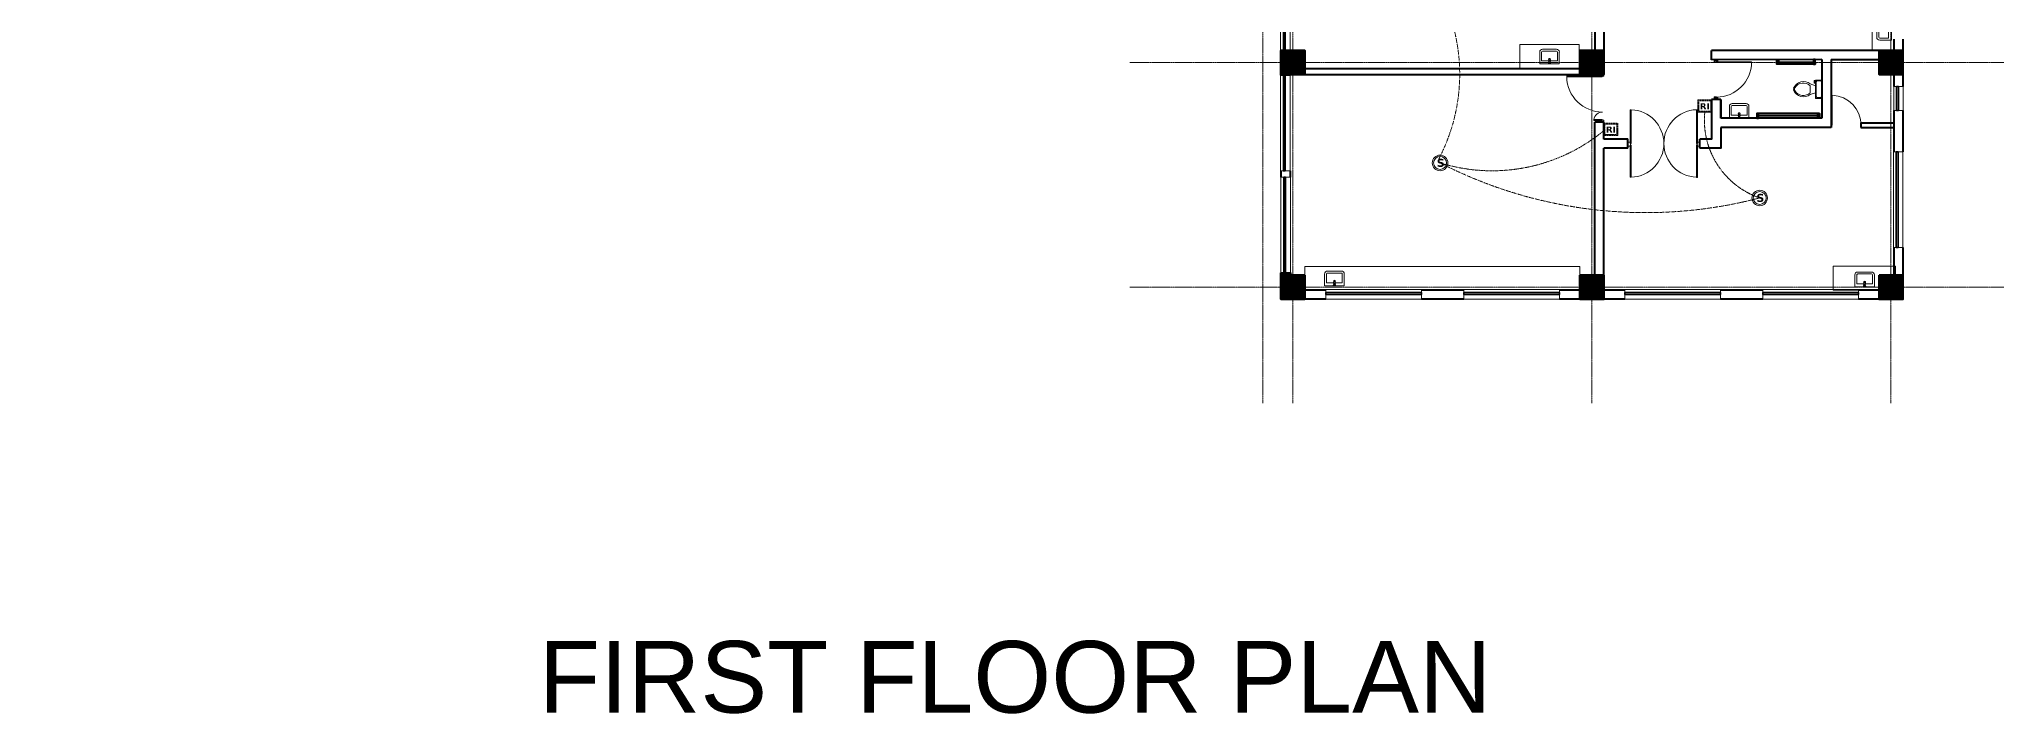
# Model space of a CAD drawing. Header units: millimetres. Extents: x 2402294 to 3337895, y 3394997 to 3969149.
# Drawn here: x 2498874 to 2548137, y 3566361 to 3583282 of the extents above; entities that cross this region are included whole.
import ezdxf

# ---------------------------------------------------------------- set-up
doc = ezdxf.new("R2010")
doc.units = ezdxf.units.MM
doc.header["$MEASUREMENT"] = 0
for name, pattern in [('ACAD_ISO04W100', [30, 24, -3, 0, -3]), ('ACISOTGB', [9, 4, -1, 1, -1, 1, -1]), ('CENTER', [2, 1.25, -0.25, 0.25, -0.25]), ('DASHED', [0.75, 0.5, -0.25])]:
    doc.linetypes.add(name, pattern=pattern)
for name, color, linetype, lineweight in [('0newfurnture', 30, 'Continuous', 15), ('centreline', 52, 'CENTER', 5), ('Column-0.5', 14, 'Continuous', 50), ('Detector Detector Conduit', 6, 'ACAD_ISO04W100', 13), ('door', 41, 'Continuous', 5), ('Door Opening-0.09', 253, 'Continuous', 9), ('Furniture Hospital-0.09', 44, 'Continuous', 9), ('Hatch', 9, 'Continuous', 9), ('hidden lines', 205, 'DASHED', 5), ('Manual Call Point', 240, 'CENTER', 30), ('RI detector conduit', 100, 'ACISOTGB', 9), ('Sill Level', 140, 'Continuous', 20), ('Smoke Detector', 220, 'Continuous', 20), ('TXT', 7, 'Continuous', 25), ('wall 0.4', 7, 'Continuous', 40), ('WINDOW', 152, 'Continuous', 30), ('Windows Plan', 152, 'Continuous', 35)]:
    doc.layers.add(name, color=color, linetype=linetype, lineweight=lineweight)
doc.layers.add('ANNOTATION', color=7, linetype='Continuous')
doc.layers.add('CCTV conduit wire', color=1, linetype='CENTER')
doc.styles.add('5P2', font='verdana.ttf', dxfattribs={"height": 500})
doc.styles.add('ARIAL', font='arial.ttf')

# ---------------------------------------------------------------- blocks, each defined once
blk = doc.blocks.new('2ft column')
at = {"layer": 'Hatch', "ltscale": 5}
h = blk.add_hatch(color=256, dxfattribs=at)
h.dxf.hatch_style = 1
h.paths.add_polyline_path([(2207385, 4176559), (2207985, 4176559), (2207985, 4175959), (2207385, 4175959)])
at = {"layer": 'Column-0.5', "ltscale": 5}
blk.add_lwpolyline([(2207385, 4176559), (2207985, 4176559), (2207985, 4175959), (2207385, 4175959)], close=True, dxfattribs=at)
at = {"layer": 'Defpoints', "ltscale": 5}
for points in [[(2207985, 4176559), (2207385, 4175959)], [(2207985, 4175959), (2207385, 4176559)]]:
    blk.add_lwpolyline(points, dxfattribs=at)
blk = doc.blocks.new('main grid')
at = {"layer": 'centreline', "ltscale": 5}
for p, q in [((2518911, 4018930), (2518911, 3987284)), ((2526411, 4018930), (2526411, 3987284)), ((2533911, 4018930), (2533911, 3991299)), ((2541411, 4018930), (2541411, 3976624)), ((2542161, 4018930), (2542161, 3976624)), ((2549661, 4018930), (2549661, 3976624)), ((2557161, 4018930), (2557161, 3976624)), ((2559988, 4011172), (2515645, 4011172)), ((2559988, 4003672), (2515645, 4003672)), ((2559388, 3996172), (2515045, 3996172)), ((2559988, 3996172), (2515645, 3996172)), ((2559988, 3991172), (2538074, 3991172)), ((2533911, 3989164), (2515100, 3989164)), ((2559988, 3985172), (2538074, 3985172)), ((2559988, 3979531), (2538074, 3979531))]:
    blk.add_line(p, q, dxfattribs=at)
blk.add_lwpolyline([(2510725, 3995097), (2521316, 3987284)], dxfattribs=at)
at = {"layer": 'Hatch'}
for p in [(311226, -165087), (318726, -165087), (326226, -165087), (333726, -165087), (311226, -172587), (318726, -172587), (326226, -172587), (333726, -172587), (311226, -180087), (318726, -180087), (326226, -180087), (333726, -180087), (305895, -183187), (311226, -183187), (318726, -183187), (326226, -183187), (333726, -183187), (334476, -185087), (341976, -185087), (349476, -185087), (311226, -187095), (318801, -187095), (334476, -191087), (341976, -191087), (349476, -191087), (334476, -196728), (341976, -196728), (349476, -196728)]:
    blk.add_blockref('2ft column', p, dxfattribs=at)
at = {"layer": 'Hatch', "xscale": -1}
for p in [(4749846, -165087), (4757346, -165087), (4764846, -165087), (4749846, -172587), (4757346, -172587), (4764846, -172587), (4749846, -180087), (4757346, -180087), (4764846, -180087)]:
    blk.add_blockref('2ft column', p, dxfattribs=at)
blk = doc.blocks.new('MAIN DOOR')
at = {"layer": 'door', "ltscale": 1000}
for points in [[(2313.5, 188.5), (2347.4, 188.5), (2347.4, 187.3), (2313.5, 187.3)], [(2381.3, 188.5), (2348.9, 188.5), (2348.9, 187.3), (2381.3, 187.3)]]:
    blk.add_lwpolyline(points, close=True, dxfattribs=at)
for points in [[(2346.1, 190.6), (2346.1, 188.5)], [(2348.9, 188.1), (2347.4, 188.1), (2347.4, 188.5), (2346.1, 188.5), (2346.1, 190.6), (2350.2, 190.6)], [(2347.4, 188.1), (2348.9, 188.1), (2348.9, 188.5), (2350.2, 188.5), (2350.2, 190.6), (2346.1, 190.6)], [(2350.2, 190.6), (2350.2, 188.5)], [(2313.4, 120.7), (2347.3, 120.7), (2347.3, 121.9), (2313.4, 121.9), (2313.4, 120.7)], [(2348.8, 121.1), (2347.3, 121.1), (2347.3, 120.7), (2346, 120.7), (2346, 118.6), (2350.1, 118.6)], [(2347.3, 121.1), (2348.8, 121.1), (2348.8, 120.7), (2350.1, 120.7), (2350.1, 118.6), (2346, 118.6)], [(2346, 118.6), (2346, 120.7)], [(2381.3, 120.7), (2348.8, 120.7), (2348.8, 121.9), (2381.3, 121.9), (2381.3, 120.7)], [(2350.1, 118.6), (2350.1, 120.7)]]:
    blk.add_lwpolyline(points, dxfattribs=at)
at = {"layer": 'Door Opening-0.09', "ltscale": 1000}
for centre, start, end in [((2347.4, 188.5), 182.1168, 357.8826), ((2347.3, 120.7), 2.1167, 177.8826)]:
    blk.add_arc(centre, 33.9, start, end, dxfattribs=at)
at = {"layer": 'WINDOW', "ltscale": 5}
blk.add_line((2350.1, 190.6), (2350.1, 190.6), dxfattribs=at)
blk = doc.blocks.new("door 5'")
at = {"layer": 'door', "ltscale": 1000}
for points in [[(2177525, 4317078), (2177525, 4317062), (2177516, 4317062), (2177516, 4317020), (2177473, 4317020), (2177474, 4317105)], [(2177525, 4317062), (2177525, 4317105), (2177474, 4317105), (2177473, 4317020)], [(2177473, 4317020), (2177516, 4317020)], [(2177474, 4317105), (2177516, 4317105)], [(2178697, 4316120), (2178697, 4317060), (2178671, 4317060), (2178671, 4316120), (2178697, 4316120)], [(2178689, 4317076), (2178689, 4317060), (2178697, 4317060), (2178697, 4317018), (2178740, 4317018), (2178740, 4317104)], [(2178689, 4317060), (2178689, 4317104), (2178740, 4317104), (2178740, 4317018)], [(2178740, 4317018), (2178697, 4317018)]]:
    blk.add_lwpolyline(points, dxfattribs=at)
blk.add_lwpolyline([(2177516, 4316839), (2177516, 4317062), (2177543, 4317062), (2177543, 4316839)], close=True, dxfattribs=at)
at = {"layer": 'Door Opening-0.09', "ltscale": 1000}
for centre, radius, start, end in [((2177516, 4317062), 224, 276.6944, 2.344), ((2178697, 4317076), 957, 180.3416, 268.4244)]:
    blk.add_arc(centre, radius, start, end, dxfattribs=at)
at = {"layer": 'WINDOW', "ltscale": 5}
blk.add_line((2177474, 4317104), (2177474, 4317104), dxfattribs=at)
blk = doc.blocks.new('TAP')
at = {"layer": 'Furniture Hospital-0.09', "linetype": 'Continuous'}
for p, q in [((0, 38), (0, -38)), ((5, 38), (0, 38)), ((5, 38), (5, -38)), ((30, 25), (5, 25)), ((30, 0), (5, 0)), ((30, 25), (30, -25)), ((56, 16), (30, 16)), ((51, 7), (48, 8)), ((59, 19), (57, 22)), ((73, 24), (73, 27)), ((88, 20), (89, 22)), ((97, 15), (125, 12)), ((97, 8), (100, 9)), ((5, -38), (0, -38)), ((30, -25), (5, -25)), ((56, -16), (30, -16)), ((51, -8), (48, -9)), ((60, -20), (58, -22)), ((74, -24), (74, -27)), ((88, -19), (90, -22)), ((97, -7), (100, -8)), ((97, -15), (125, -12))]:
    blk.add_line(p, q, dxfattribs=at)
for radius in [21.2, 19.7]:
    blk.add_circle((74, 0), radius, dxfattribs=at)
for centre, radius, start, end in [((74, 0), 27.2, 163.0512, 199.0512), ((74, 0), 24.2, 127.0512, 163.0512), ((74, 0), 27.2, 91.0512, 127.0512), ((74, 0), 24.2, 55.0512, 91.0512), ((74, 0), 27.2, 19.0512, 55.0512), ((74, 0), 24.2, 343.0512, 19.0512), ((95, 0), 32.6, 337.45, 22.55), ((74, 0), 24.2, 199.0512, 235.0512), ((74, 0), 27.2, 235.0512, 271.0512), ((74, 0), 24.2, 271.0512, 307.0512), ((74, 0), 27.2, 307.0512, 343.0512)]:
    blk.add_arc(centre, radius, start, end, dxfattribs=at)
blk = doc.blocks.new('bazin')
at = {"layer": '0newfurnture', "ltscale": 5}
for p, q in [((2434577, 4011590), (2435069, 4011590)), ((2434577, 4011295), (2434577, 4011590)), ((2434626, 4011295), (2434626, 4011516)), ((2434626, 4011516), (2434799, 4011516)), ((2434847, 4011516), (2435020, 4011516)), ((2435020, 4011516), (2435020, 4011295)), ((2435069, 4011590), (2435069, 4011295)), ((2434996, 4011270), (2434651, 4011270)), ((2434996, 4011221), (2434651, 4011221))]:
    blk.add_line(p, q, dxfattribs=at)
blk.add_circle((2434823, 4011477), 25.6, dxfattribs=at)
for centre, radius, start, end in [((2434651, 4011295), 73.8, 180, 270), ((2434651, 4011295), 24.6, 180, 270), ((2434996, 4011295), 73.8, 270, 0), ((2434996, 4011295), 24.6, 270, 0)]:
    blk.add_arc(centre, radius, start, end, dxfattribs=at)
at = {"layer": '0newfurnture', "ltscale": 5, "xscale": 0.9842520018725999, "yscale": 0.9842520018725999, "zscale": 0.9842520018725999, "rotation": 270}
blk.add_blockref('TAP', (2434823, 4011590), dxfattribs=at)
blk = doc.blocks.new('d1')
at = {"layer": 'door'}
for p, q in [((2442.7, 10746.2), (2408.3, 10746.2)), ((2408.3, 10746.2), (2408.3, 10745.7)), ((2442.7, 10745.7), (2408.3, 10745.7))]:
    blk.add_line(p, q, dxfattribs=at)
at = {"layer": 'door', "ltscale": 80}
for points in [[(2445, 10779.7), (2445, 10782), (2444.6, 10782), (2444.6, 10782.4), (2441.8, 10782.4), (2441.8, 10782), (2441.4, 10782), (2441.4, 10780.1), (2442.7, 10780.1), (2442.7, 10779.7)], [(2445, 10746.2), (2445, 10743.9), (2444.6, 10743.9), (2444.6, 10743.4), (2441.8, 10743.4), (2441.8, 10743.9), (2441.4, 10743.9), (2441.4, 10745.7), (2442.7, 10745.7), (2442.7, 10746.2)]]:
    blk.add_lwpolyline(points, close=True, dxfattribs=at)
at = {"layer": 'Door Opening-0.09', "ltscale": 80}
blk.add_arc((2442.7, 10745.7), 34.4, 90, 179.274, dxfattribs=at)
at = {"layer": 'hidden lines'}
for centre, radius, start, end in [((2441.6, 10791.4), 9.82, 268.3986, 287.3158), ((2441.4, 10784.8), 4.22, 269.7899, 318.9675), ((2444.3, 10781.3), 2.81, 166.4652, 205.1802), ((2445, 10781.7), 2.48, 162.4671, 233.2418), ((2441.6, 10782), 3, 308.4681, 358.9527), ((2445.5, 10782.1), 1.81, 168.6475, 255.2319), ((2441.4, 10741.1), 4.22, 41.0325, 90.2101), ((2441.6, 10734.5), 9.82, 72.6842, 91.6014), ((2444.3, 10744.5), 2.81, 154.8198, 193.5348), ((2445, 10744.2), 2.48, 126.7582, 197.5329), ((2441.6, 10743.8), 3, 1.0473, 51.5319), ((2445.5, 10743.8), 1.81, 104.7681, 191.3525)]:
    blk.add_arc(centre, radius, start, end, dxfattribs=at)
blk = doc.blocks.new('Toilet - top')
at = {"layer": 'Furniture Hospital-0.09'}
for p, q in [((-10, -8.5), (-8, -8.5)), ((-10, -9.5), (-10, -8.5)), ((-7, -9.5), (-10, -9.5)), ((-8, -8.5), (-8, -8)), ((-7, -8), (-7, -9.5)), ((-4, -8), (-6, -14)), ((4, -14), (-4, -14)), ((4, -8), (6, -14)), ((9.5, -6), (9.5, -2))]:
    blk.add_line(p, q, dxfattribs=at)
blk.add_lwpolyline([(10.5, -8), (10.5, 0), (-10.5, 0), (-10.5, -8)], close=True, dxfattribs=at)
for points in [[(-9.5, -2), (-9.5, -6)], [(8.5, -1), (-8.5, -1)], [(-8.5, -7), (8.5, -7)]]:
    blk.add_lwpolyline(points, dxfattribs=at)
for centre, radius, start, end in [((-8.6, -1.9), 0.884, 81.8699, 188.1301), ((-8.6, -6.1), 0.884, 171.8699, 278.1301), ((3.5, -21.6), 12.2, 141.4691, 247.9714), ((4.2, -21.8), 11.3, 136.3677, 238.9468), ((-3.5, -21.6), 12.2, 292.0284, 38.5307), ((-4.2, -21.8), 11.3, 301.053, 43.6321), ((8.6, -1.9), 0.884, 351.8699, 98.1301), ((8.6, -6.1), 0.884, 261.8699, 8.1301), ((0, -27.9), 4, 245.7318, 294.2682), ((0, -29), 4, 254.8605, 285.1395)]:
    blk.add_arc(centre, radius, start, end, dxfattribs=at)
blk = doc.blocks.new('26 door')
at = {"layer": 'door'}
blk.add_line((42654.7, -717.8), (42654.7, -716.7), dxfattribs=at)
at = {"layer": 'door', "ltscale": 5}
blk.add_lwpolyline([(42654.7, -716.7), (42684.7, -716.7), (42684.7, -717.8), (42654.7, -717.8)], dxfattribs=at)
at = {"layer": 'Door Opening-0.09'}
blk.add_arc((42654.8, -717.8), 30, 2.1358, 90.1794, dxfattribs=at)
blk = doc.blocks.new('w1')
at = {"layer": 'Sill Level'}
blk.add_lwpolyline([(2460641, 3827503), (2460641, 3825103), (2460401, 3825103), (2460401, 3827503)], close=True, dxfattribs=at)
at = {"layer": 'Windows Plan'}
blk.add_lwpolyline([(2460521, 3825103), (2460521, 3827503), (2460473, 3827503), (2460473, 3825103)], close=True, dxfattribs=at)
blk = doc.blocks.new('v2')
at = {"layer": 'Sill Level'}
blk.add_lwpolyline([(2448277, 3818910), (2448877, 3818910), (2448877, 3818670), (2448277, 3818670)], close=True, dxfattribs=at)
at = {"layer": 'Windows Plan'}
blk.add_lwpolyline([(2448877, 3818790), (2448277, 3818790), (2448277, 3818743), (2448877, 3818743)], close=True, dxfattribs=at)
blk = doc.blocks.new('smoke')
at = {"layer": 'Smoke Detector', "lineweight": 5}
for radius in [97.5, 81.1]:
    blk.add_circle((-251457, 4034457), radius, dxfattribs=at)
at = {"layer": 'Smoke Detector', "lineweight": 5, "insert": (-251499, 4034508), "char_height": 100.35, "width": 120.42, "attachment_point": 1, "style": '5P2'}
blk.add_mtext('{\\fVerdana|b1|i0|c0|p34;S}', dxfattribs=at)
blk = doc.blocks.new('smoke1')
at = {"layer": 'CCTV conduit wire'}
blk.add_blockref('smoke', (0, 0), dxfattribs=at)
blk = doc.blocks.new('response indicator')
at = {"layer": 'Manual Call Point', "lineweight": 5}
for points in [[(295159, 165314), (295473, 165314), (295473, 165035), (295159, 165035)], [(295183, 165290), (295450, 165290), (295450, 165059), (295183, 165059)]]:
    blk.add_lwpolyline(points, close=True, dxfattribs=at)
at = {"layer": 'Manual Call Point', "lineweight": 5, "insert": (295207, 165238), "char_height": 139.42, "width": 167.3, "attachment_point": 1, "style": '5P2'}
blk.add_mtext('{\\fVerdana|b1|i0|c0|p34;RI}', dxfattribs=at)

msp = doc.modelspace()

# ---------------------------------------------------------------- linework, layer by layer
at = {"layer": '0newfurnture'}
msp.add_lwpolyline([(2545379.8, 3583281.6), (2545379.8, 3583001.3), (2544836.3, 3583001.3), (2544836.3, 3584001.1), (2545379.8, 3584001.1), (2545379.8, 3583881.6)], dxfattribs=at)
at = {"layer": '0newfurnture', "ltscale": 5}
for points in [[(2536003.5, 3583151.3), (2537492, 3583151.3), (2537492, 3582551.3), (2536003.5, 3582551.3)], [(2545421.2, 3577590.3), (2543862.4, 3577590.3), (2543862.4, 3576990.3), (2545421.2, 3576990.3)]]:
    msp.add_lwpolyline(points, close=True, dxfattribs=at)
for points in [[(2531138.3, 3576983.8), (2530609.8, 3576983.8), (2530609.8, 3577583.8), (2537509.8, 3577583.8), (2537509.8, 3576983.8), (2536995.3, 3576983.8)], [(2534595.3, 3576983.8), (2533538.3, 3576983.8)]]:
    msp.add_lwpolyline(points, dxfattribs=at)
at = {"layer": 'Detector Detector Conduit', "ltscale": 5}
for centre, radius, start, end in [((2529943.2, 3582403.6), 4551.3, 332.20913, 24.79052), ((2539158.8, 3590216.6), 11283.9, 242.80263, 284.67501)]:
    msp.add_arc(centre, radius, start, end, dxfattribs=at)
at = {"layer": 'RI detector conduit', "ltscale": 5}
for centre, radius, start, end in [((2542695.6, 3581251.3), 2065, 174.49954, 250.82978), ((2535306.9, 3584382.7), 4400.5, 252.74283, 309.56468)]:
    msp.add_arc(centre, radius, start, end, dxfattribs=at)
at = {"layer": 'wall 0.4', "ltscale": 5}
for p, q in [((2540809.8, 3582769.9), (2540809.7, 3582999.9)), ((2545009.8, 3583002), (2540809.8, 3582999.9)), ((2545609.8, 3583281.6), (2545609.8, 3582093.2)), ((2543579.8, 3582771.3), (2540809.8, 3582769.9)), ((2543579.8, 3582771.3), (2543579.8, 3581301.4)), ((2543809.8, 3582771.3), (2543809.8, 3581071.4)), ((2543809.8, 3582771.3), (2545009.8, 3582771.3)), ((2545379.8, 3582401.3), (2545379.8, 3582093.2)), ((2541039.8, 3581770), (2540810.3, 3581769.9)), ((2541039.8, 3581301.4), (2541039.8, 3581770)), ((2545379.8, 3581493.2), (2545379.8, 3580460.6)), ((2545609.8, 3581493.2), (2545609.8, 3580460.6)), ((2543579.8, 3581301.4), (2541039.8, 3581301.4)), ((2543809.8, 3581071.4), (2541039.8, 3581071.4)), ((2543809.8, 3581181.4), (2543838.6, 3581181.4)), ((2544557.6, 3581181.4), (2544557.6, 3581071.4)), ((2544557.6, 3581181.4), (2545379.8, 3581181.4)), ((2544557.6, 3581071.4), (2545379.8, 3581071.4)), ((2530009.8, 3579980), (2530009.8, 3579820.6)), ((2530239.8, 3579980), (2530239.8, 3579820.6)), ((2545379.8, 3578060.6), (2545379.8, 3577360.3)), ((2545609.8, 3578060.6), (2545609.8, 3577360.3)), ((2531138.3, 3576990.3), (2530609.8, 3576990.3)), ((2534595.3, 3576990.3), (2533538.3, 3576990.3)), ((2537509.8, 3576990.3), (2536995.3, 3576990.3)), ((2538638.3, 3576990.3), (2538109.8, 3576990.3)), ((2542095.3, 3576990.3), (2541038.3, 3576990.3)), ((2545009.8, 3576990.3), (2544495.3, 3576990.3)), ((2531138.3, 3576760.3), (2530609.8, 3576760.3)), ((2534595.3, 3576760.3), (2533538.3, 3576760.3)), ((2537509.8, 3576760.3), (2536995.3, 3576760.3)), ((2538638.3, 3576760.3), (2538109.8, 3576760.3)), ((2542095.3, 3576760.3), (2541038.3, 3576760.3)), ((2545009.8, 3576760.3), (2544495.3, 3576760.3))]:
    msp.add_line(p, q, dxfattribs=at)
for points in [[(2537879.8, 3584463.4), (2537879.8, 3583001.3)], [(2538107.9, 3584463.4), (2538107.9, 3583001.3)], [(2545379.8, 3583281.6), (2545379.8, 3583001.3)], [(2530609.8, 3582551.3), (2537509.8, 3582551.3)], [(2530609.8, 3582401.3), (2537509.8, 3582401.3)], [(2540810.3, 3581769.9), (2540810.3, 3580779.3), (2540514, 3580779.3)], [(2541039.8, 3581770), (2541039.8, 3581301.4)], [(2537879.8, 3576990.3), (2537879.8, 3581201.3)], [(2538111.4, 3581201.3), (2537879.8, 3581201.3)], [(2538109.8, 3580779.3), (2538109.8, 3581201.3)], [(2541039.8, 3581071.4), (2541039.8, 3580549.3), (2540514, 3580549.3)], [(2538714, 3580779.3), (2538109.8, 3580779.3)], [(2538109.8, 3576990.3), (2538109.8, 3580549.3)], [(2538714, 3580549.3), (2538109.8, 3580549.3)], [(2538714, 3580550.8), (2538714, 3580780.8)], [(2540514, 3580549.3), (2540514, 3580779.3)]]:
    msp.add_lwpolyline(points, dxfattribs=at)
for points in [[(2530239.8, 3582380), (2530009.8, 3582380), (2530009.8, 3582401.3), (2530239.8, 3582401.3)], [(2542487.4, 3582656.9), (2542443.3, 3582656.9), (2542443.3, 3582771.2), (2542487.4, 3582771.2)], [(2542446.5, 3582706), (2543409.4, 3582706), (2543409.4, 3582656.9), (2542446.5, 3582656.9)], [(2543368.6, 3582656.9), (2543412.6, 3582656.9), (2543412.6, 3582771.2), (2543368.6, 3582771.2)], [(2541988.3, 3581415.6), (2541944.3, 3581415.6), (2541944.3, 3581301.4), (2541988.3, 3581301.4)], [(2541944.3, 3581366.6), (2543513, 3581366.6), (2543513, 3581415.6), (2541944.3, 3581415.6)], [(2543472.1, 3581415.6), (2543516.2, 3581415.6), (2543516.2, 3581301.4), (2543472.1, 3581301.4)], [(2530009.8, 3577420.6), (2530250.9, 3577420.6), (2530250.9, 3577360.3), (2530009.8, 3577360.3)]]:
    msp.add_lwpolyline(points, close=True, dxfattribs=at)

# ---------------------------------------------------------------- block references
at = {"layer": '0newfurnture', "xscale": -1}
for p, rotation in [((-1466268.1, 1148681.9), 270), ((101923.3, 7594254.8), 180), ((106679.5, 7592891.6), 180), ((96529.7, 7588687.4), 180)]:
    msp.add_blockref('bazin', p, dxfattribs=dict(at, rotation=rotation))
at = {"layer": '0newfurnture', "rotation": 180}
msp.add_blockref('bazin', (4979472, 7588663.8), dxfattribs=at)
at = {"layer": 'ANNOTATION', "xscale": 1.125, "yscale": 1.125, "zscale": 1.125}
for p in [(2208409.6, 3395785), (2206056.3, 3395199.9)]:
    msp.add_blockref('response indicator', p, dxfattribs=at)
at = {"layer": 'CCTV conduit wire', "xscale": 2, "yscale": 2, "zscale": 2}
for p in [(3036916, -4488734), (3044932, -4489613.5)]:
    msp.add_blockref('smoke1', p, dxfattribs=at)
at = {"layer": 'door'}
for name, p, xscale, yscale, zscale, rotation in [("door 5'", (-1551662, 1518030.8), -0.9473750180788149, 0.9473750180788149, 0.9473750180788149, 270.0040133245631), ('26 door', (2561755.6, 2514755.9), -25, 25, 25, 270)]:
    msp.add_blockref(name, p, dxfattribs=dict(at, xscale=xscale, yscale=yscale, zscale=zscale, rotation=rotation))
at = {"layer": 'Door Opening-0.09', "xscale": -24.99999476308163, "yscale": 24.99999476308163, "zscale": 24.99999476308163, "rotation": 89.95085157849962}
msp.add_blockref('MAIN DOOR', (2543529.2, 3639347.6), dxfattribs=at)
at = {"layer": 'Furniture Hospital-0.09', "xscale": 21.93575057202424, "yscale": 21.93575057202424, "zscale": 21.93575057202424, "rotation": 270}
msp.add_blockref('Toilet - top', (2543590.8, 3582028.4), dxfattribs=at)
at = {"layer": 'wall 0.4'}
for name, p in [('main grid', (-11851, -402470.6)), ('w1', (69598.8, -242108.7)), ('w1', (69598.8, -245122.9)), ('w1', (84968.8, -247042.3)), ('w1', (69608.8, -247682.3))]:
    msp.add_blockref(name, p, dxfattribs=at)
at = {"layer": 'wall 0.4', "ltscale": 5, "xscale": 25.64102998076803, "yscale": 25.64102998076803, "zscale": 25.64102998076803, "rotation": 180.033335114651}
msp.add_blockref('d1', (2603405.4, 3858278.9), dxfattribs=at)
at = {"layer": 'wall 0.4', "rotation": 270}
for name, p in [('v2', (-1273290.7, 6030369.9)), ('w1', (-1293964.6, 6037401.4)), ('w1', (-1290507.6, 6037401.4)), ('w1', (-1286464.6, 6037401.4)), ('w1', (-1283007.6, 6037401.4))]:
    msp.add_blockref(name, p, dxfattribs=at)

# ---------------------------------------------------------------- texts
at = {"layer": 'TXT', "color": 244, "ltscale": 20, "true_color": 0x991b1e, "insert": (2511400.6, 3567274), "char_height": 2100, "width": 102139.87, "attachment_point": 4, "rotation": 0.0002, "style": 'ARIAL'}
msp.add_mtext('{\\H0.85714x;FIRST FLOOR PLAN}', dxfattribs=at)

doc.saveas('drawing.dxf')
